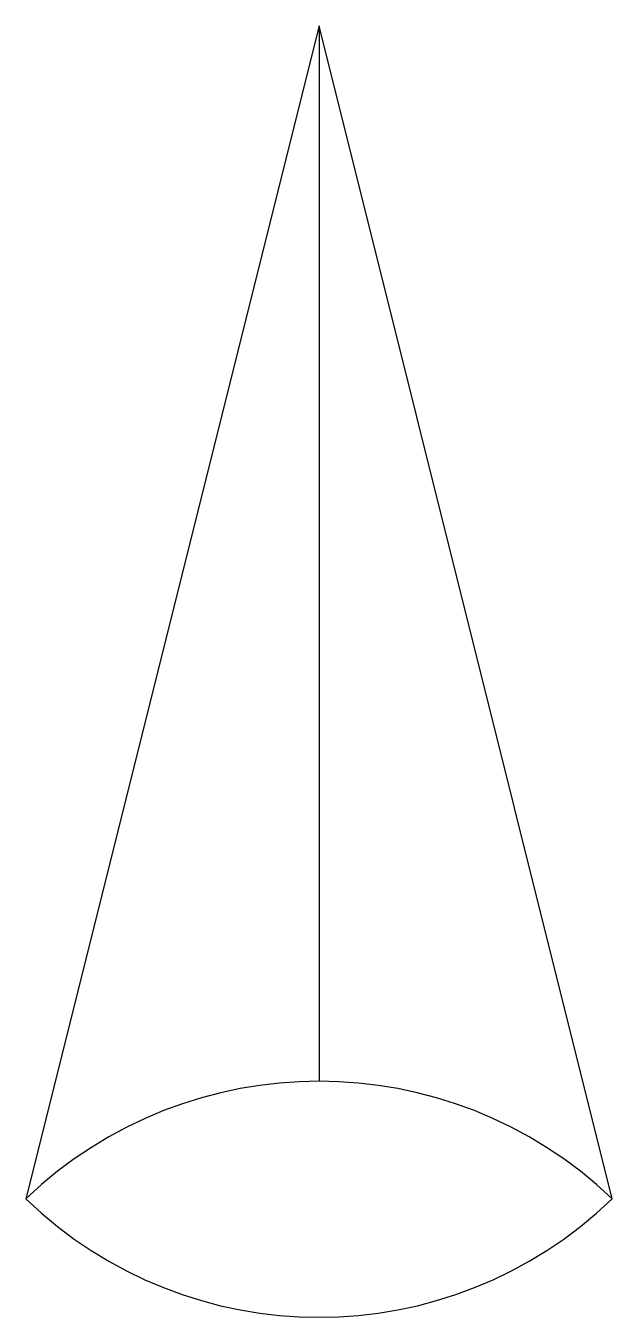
# Model space of a CAD drawing. Header units: millimetres. Extents: x 100 to 150, y 90 to 200.
import ezdxf

# ---------------------------------------------------------------- set-up
doc = ezdxf.new("R2010")
doc.units = ezdxf.units.MM

msp = doc.modelspace()

# ---------------------------------------------------------------- linework, layer by layer
for p, q in [((125, 200), (100, 100)), ((150, 100), (125, 200)), ((125, 200), (125, 110.02))]:
    msp.add_line(p, q)
for centre, radius, start, end in [((125, 73.82), 36.2, 46.3193, 133.6806), ((125, 125.91), 36.01, 226.0259, 313.9719)]:
    msp.add_arc(centre, radius, start, end)

doc.saveas('drawing.dxf')
